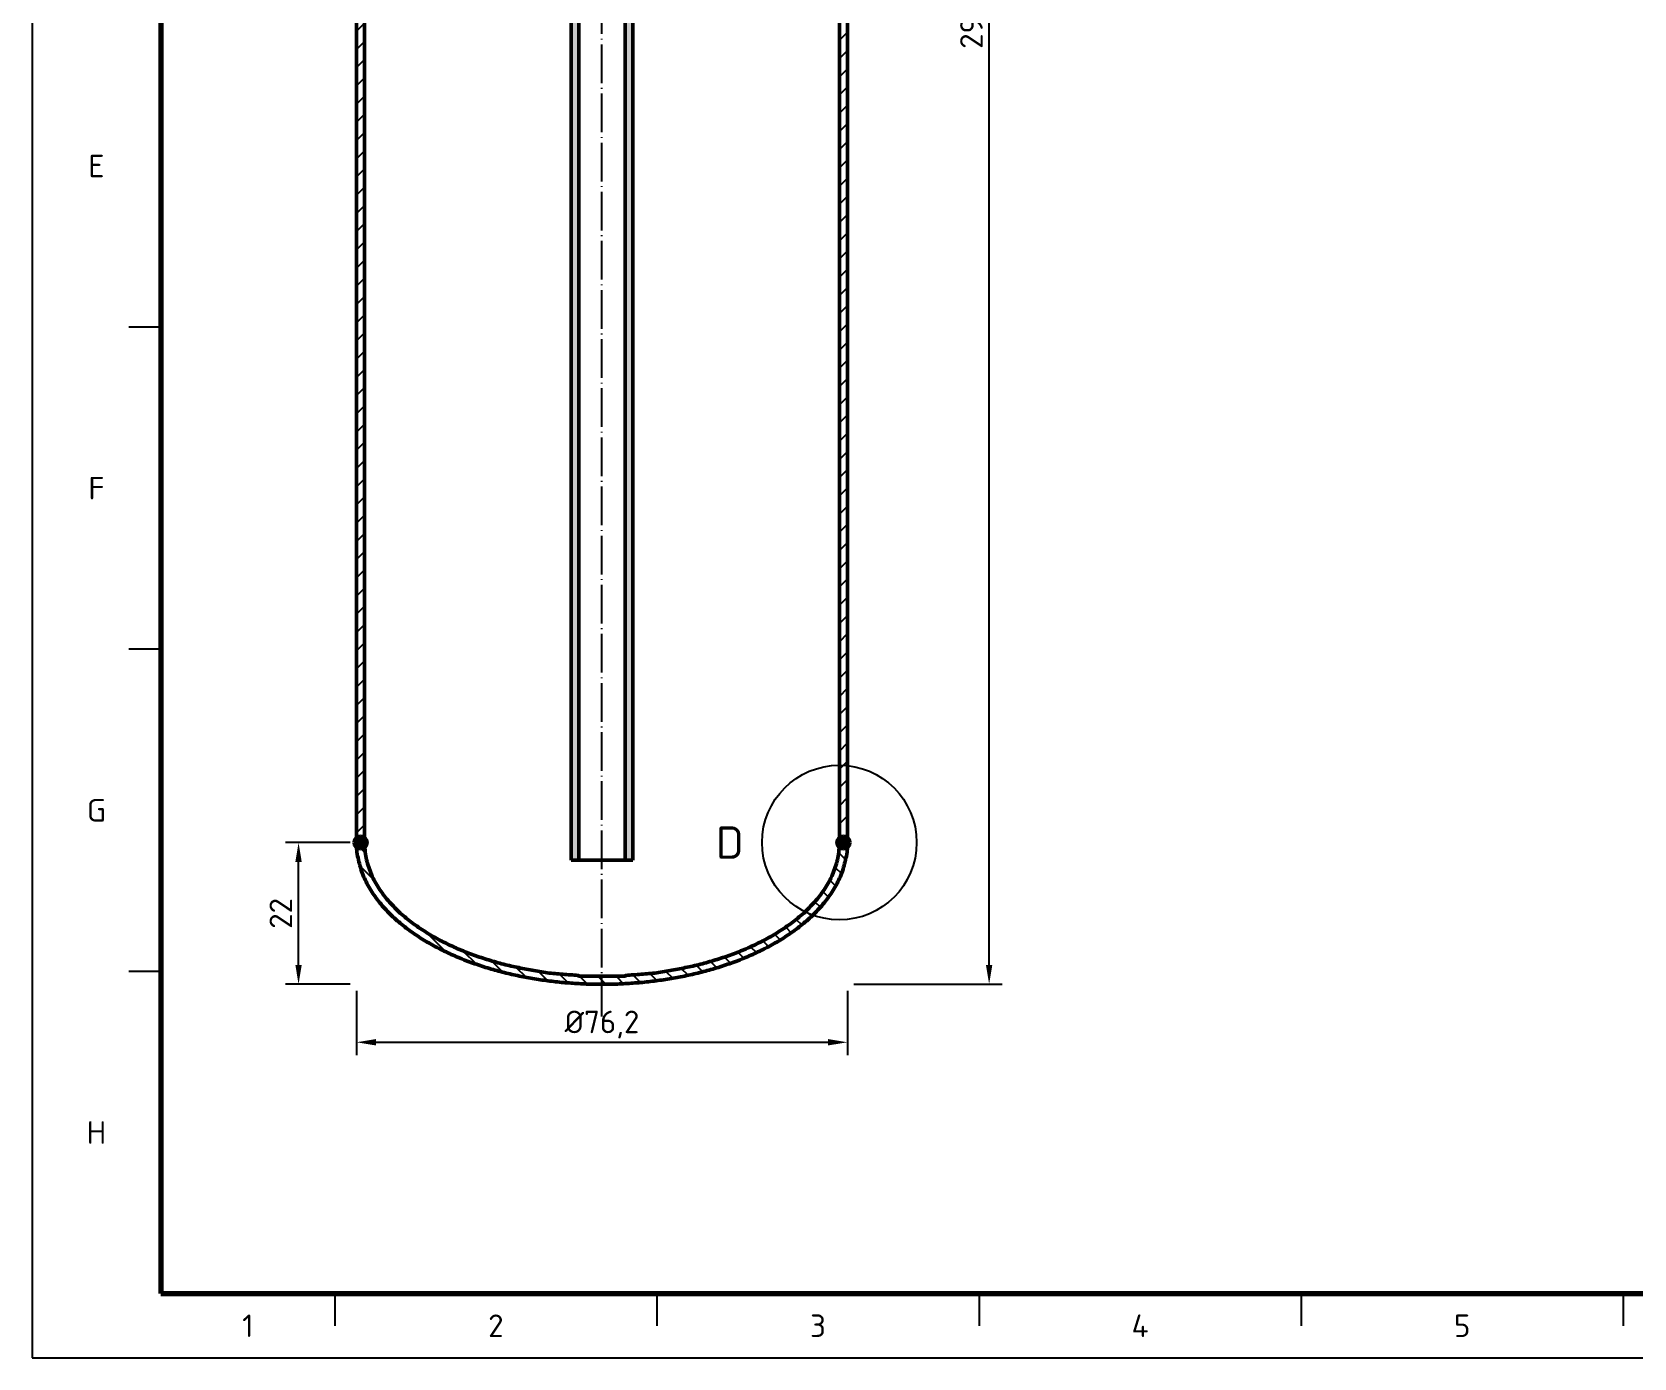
# Model space of a CAD drawing. Header units: millimetres. Extents: x 0 to 594, y 0 to 420.
# Drawn here: x 0 to 248.7, y 0 to 205.8 of the extents above; entities that cross this region are included whole.
import ezdxf
from ezdxf.enums import TextEntityAlignment as Align

# ---------------------------------------------------------------- set-up
doc = ezdxf.new("R2010")
doc.units = ezdxf.units.MM
doc.linetypes.add('ISO04-TRAZO-PUNTO', pattern=[7.625, 6, -0.75, 0.125, -0.75])
for name, color, linetype, lineweight in [('01-VISIBLE', 7, 'CONTINUOUS', 50), ('03-EJE', 1, 'ISO04-TRAZO-PUNTO', 25), ('04-COTA', 3, 'CONTINUOUS', 25), ('05-RAYADO', 8, 'CONTINUOUS', 25), ('06-TEXTO', 7, 'CONTINUOUS', 25), ('07-RECUADRO', 7, 'CONTINUOUS', 70), ('08-FINA', 5, 'CONTINUOUS', 25)]:
    doc.layers.add(name, color=color, linetype=linetype, lineweight=lineweight)
doc.styles.add('ISO3098', font='isocpeur.ttf')
doc.dimstyles.new('FLAMA-ISO', dxfattribs={"dimtxt": 3.5, "dimasz": 3, "dimexe": 2, "dimexo": 1, "dimgap": 1, "dimtad": 1, "dimdec": 1, "dimtxsty": 'ISO3098', "dimcen": 2.5, "dimclrd": 3, "dimclre": 3, "dimclrt": 3, "dimazin": 3, "dimtfac": 1, "dimtmove": 0, "dimatfit": 3, "dimlwd": 25, "dimlwe": 25})

msp = doc.modelspace()

# ---------------------------------------------------------------- hatches: boundary and pattern name
at = {"layer": '05-RAYADO'}
h = msp.add_hatch(color=7, dxfattribs=at)
h.dxf.hatch_style = 1
h.paths.add_polyline_path([(84.88, 77.25), (83.67, 77.25), (83.67, 346.4), (84.88, 346.4)])
h = msp.add_hatch(color=7, dxfattribs=at)
h.dxf.hatch_style = 1
h.paths.add_polyline_path([(92.07, 346.4), (93.27, 346.4), (93.27, 77.25), (92.07, 77.25)])
h = msp.add_hatch(dxfattribs=at)
h.set_pattern_fill('ANSI31', scale=0.62992)
h.paths.add_polyline_path([(51.62, 80), (50.37, 80), (50.37, 331.75), (51.62, 331.75)])
h = msp.add_hatch(dxfattribs=at)
h.set_pattern_fill('ANSI31', scale=0.62992)
h.paths.add_polyline_path([(125.32, 331.75), (126.57, 331.75), (126.57, 80), (125.32, 80)])
h = msp.add_hatch(color=7, dxfattribs=at)
h.dxf.hatch_style = 1
h.paths.add_polyline_path([(50, 80), (50.02, 80.2), (50.08, 80.39), (50.18, 80.57), (50.31, 80.72), (50.47, 80.85), (50.65, 80.94), (50.85, 80.99), (51.05, 81), (51.25, 80.97), (51.44, 80.9), (51.61, 80.79), (51.76, 80.65), (51.87, 80.49), (51.95, 80.3), (51.99, 80.1), (51.99, 79.9), (51.95, 79.7), (51.87, 79.51), (51.76, 79.35), (51.61, 79.21), (51.44, 79.1), (51.25, 79.03), (51.05, 79), (50.85, 79.01), (50.65, 79.06), (50.47, 79.15), (50.31, 79.28), (50.18, 79.43), (50.08, 79.61), (50.02, 79.8)])
h = msp.add_hatch(dxfattribs=at)
h.set_pattern_fill('ANSI31', scale=0.62992, angle=90)
h.paths.add_polyline_path([(126.57, 80), (126.57, 79.8), (126.57, 79.6), (126.57, 79.4), (126.56, 79.2), (126.55, 79), (126.54, 78.8), (126.52, 78.6), (126.5, 78.4), (126.46, 78.2), (126.43, 78.01), (126.38, 77.81), (126.34, 77.62), (126.3, 77.42), (126.26, 77.22), (126.21, 77.03), (126.16, 76.84), (126.11, 76.64), (126.06, 76.45), (126.01, 76.25), (125.95, 76.06), (125.89, 75.87), (125.83, 75.68), (125.77, 75.49), (125.7, 75.3), (125.63, 75.11), (125.56, 74.93), (125.48, 74.74), (125.4, 74.56), (125.32, 74.38), (125.23, 74.2), (125.14, 74.02), (125.05, 73.84), (124.96, 73.66), (124.86, 73.48), (124.77, 73.31), (124.67, 73.14), (124.57, 72.96), (124.47, 72.79), (124.36, 72.62), (124.26, 72.45), (124.15, 72.28), (124.04, 72.11), (123.93, 71.95), (123.82, 71.78), (123.7, 71.62), (123.58, 71.45), (123.46, 71.29), (123.34, 71.13), (123.22, 70.97), (123.1, 70.82), (122.97, 70.66), (122.85, 70.51), (122.72, 70.35), (122.59, 70.2), (122.46, 70.05), (122.32, 69.9), (122.19, 69.75), (122.05, 69.6), (121.92, 69.46), (121.78, 69.31), (121.64, 69.17), (121.5, 69.03), (121.36, 68.89), (121.21, 68.75), (121.07, 68.61), (120.92, 68.47), (120.78, 68.33), (120.63, 68.2), (120.48, 68.06), (120.33, 67.93), (120.18, 67.8), (120.03, 67.67), (119.87, 67.54), (119.72, 67.41), (119.57, 67.28), (119.41, 67.16), (119.25, 67.03), (119.1, 66.91), (118.94, 66.79), (118.78, 66.67), (118.62, 66.54), (118.46, 66.43), (118.3, 66.31), (118.13, 66.19), (117.97, 66.07), (117.81, 65.96), (117.64, 65.85), (117.48, 65.73), (117.31, 65.62), (117.14, 65.51), (116.98, 65.4), (116.81, 65.29), (116.64, 65.18), (116.47, 65.08), (116.3, 64.97), (116.13, 64.87), (115.96, 64.76), (115.79, 64.66), (115.61, 64.56), (115.44, 64.46), (115.27, 64.36), (115.09, 64.26), (114.92, 64.16), (114.74, 64.06), (114.57, 63.97), (114.39, 63.87), (114.21, 63.78), (114.04, 63.69), (113.86, 63.59), (113.68, 63.5), (113.5, 63.41), (113.32, 63.32), (113.14, 63.23), (112.96, 63.15), (112.78, 63.06), (112.6, 62.97), (112.42, 62.89), (112.24, 62.8), (112.06, 62.72), (111.88, 62.64), (111.69, 62.56), (111.51, 62.48), (111.33, 62.4), (111.14, 62.32), (110.96, 62.24), (110.77, 62.16), (110.59, 62.08), (110.4, 62.01), (110.22, 61.93), (110.03, 61.86), (109.84, 61.79), (109.66, 61.71), (109.47, 61.64), (109.28, 61.57), (109.1, 61.5), (108.91, 61.43), (108.72, 61.36), (108.53, 61.3), (108.34, 61.23), (108.15, 61.16), (107.96, 61.1), (107.78, 61.03), (107.59, 60.97), (107.4, 60.9), (107.21, 60.84), (107.01, 60.78), (106.82, 60.72), (106.63, 60.66), (106.44, 60.6), (106.25, 60.54), (106.06, 60.48), (105.87, 60.43), (105.67, 60.37), (105.48, 60.31), (105.29, 60.26), (105.1, 60.2), (104.9, 60.15), (104.71, 60.1), (104.52, 60.05), (104.32, 59.99), (104.13, 59.94), (103.94, 59.89), (103.74, 59.84), (103.55, 59.8), (103.35, 59.75), (103.16, 59.7), (102.97, 59.65), (102.77, 59.61), (102.58, 59.56), (102.38, 59.52), (102.18, 59.47), (101.99, 59.43), (101.79, 59.39), (101.6, 59.35), (101.4, 59.3), (101.21, 59.26), (101.01, 59.22), (100.81, 59.19), (100.62, 59.15), (100.42, 59.11), (100.22, 59.07), (100.03, 59.04), (99.83, 59), (99.63, 58.96), (99.43, 58.93), (99.24, 58.9), (99.04, 58.86), (98.84, 58.83), (98.64, 58.8), (98.45, 58.77), (98.25, 58.74), (98.05, 58.71), (97.85, 58.68), (97.65, 58.65), (97.46, 58.62), (97.26, 58.59), (97.06, 58.57), (96.86, 58.54), (96.66, 58.51), (96.46, 58.49), (96.27, 58.46), (96.07, 58.44), (95.87, 58.42), (95.67, 58.4), (95.47, 58.37), (95.27, 58.35), (95.07, 58.33), (94.87, 58.31), (94.67, 58.29), (94.47, 58.27), (94.27, 58.26), (94.07, 58.24), (93.88, 58.22), (93.68, 58.21), (93.48, 58.19), (93.28, 58.18), (93.08, 58.16), (92.88, 58.15), (92.68, 58.13), (92.48, 58.12), (92.28, 58.11), (92.08, 58.1), (91.88, 58.09), (91.68, 58.08), (91.48, 58.07), (91.28, 58.06), (91.08, 58.05), (90.88, 58.04), (90.68, 58.04), (90.48, 58.03), (90.28, 58.02), (90.08, 58.02), (89.88, 58.01), (89.68, 58.01), (89.48, 58.01), (89.28, 58), (89.08, 58), (88.88, 58), (88.68, 58), (88.47, 58), (88.27, 58), (88.07, 58), (87.87, 58), (87.67, 58), (87.47, 58.01), (87.27, 58.01), (87.07, 58.01), (86.87, 58.02), (86.67, 58.02), (86.47, 58.03), (86.27, 58.04), (86.07, 58.04), (85.87, 58.05), (85.67, 58.06), (85.47, 58.07), (85.27, 58.08), (85.07, 58.09), (84.87, 58.1), (84.67, 58.11), (84.47, 58.12), (84.27, 58.13), (84.07, 58.15), (83.87, 58.16), (83.67, 58.18), (83.47, 58.19), (83.27, 58.21), (83.07, 58.22), (82.88, 58.24), (82.68, 58.26), (82.48, 58.27), (82.28, 58.29), (82.08, 58.31), (81.88, 58.33), (81.68, 58.35), (81.48, 58.37), (81.28, 58.4), (81.08, 58.42), (80.88, 58.44), (80.68, 58.46), (80.49, 58.49), (80.29, 58.51), (80.09, 58.54), (79.89, 58.57), (79.69, 58.59), (79.49, 58.62), (79.3, 58.65), (79.1, 58.68), (78.9, 58.71), (78.7, 58.74), (78.5, 58.77), (78.31, 58.8), (78.11, 58.83), (77.91, 58.86), (77.71, 58.9), (77.52, 58.93), (77.32, 58.96), (77.12, 59), (76.92, 59.04), (76.73, 59.07), (76.53, 59.11), (76.33, 59.15), (76.14, 59.19), (75.94, 59.22), (75.74, 59.26), (75.55, 59.3), (75.35, 59.35), (75.16, 59.39), (74.96, 59.43), (74.77, 59.47), (74.57, 59.52), (74.37, 59.56), (74.18, 59.61), (73.98, 59.65), (73.79, 59.7), (73.6, 59.75), (73.4, 59.8), (73.21, 59.84), (73.01, 59.89), (72.82, 59.94), (72.63, 59.99), (72.43, 60.05), (72.24, 60.1), (72.05, 60.15), (71.85, 60.2), (71.66, 60.26), (71.47, 60.31), (71.28, 60.37), (71.08, 60.43), (70.89, 60.48), (70.7, 60.54), (70.51, 60.6), (70.32, 60.66), (70.13, 60.72), (69.94, 60.78), (69.74, 60.84), (69.55, 60.9), (69.36, 60.97), (69.17, 61.03), (68.99, 61.1), (68.8, 61.16), (68.61, 61.23), (68.42, 61.3), (68.23, 61.36), (68.04, 61.43), (67.85, 61.5), (67.67, 61.57), (67.48, 61.64), (67.29, 61.71), (67.11, 61.79), (66.92, 61.86), (66.73, 61.93), (66.55, 62.01), (66.36, 62.08), (66.18, 62.16), (65.99, 62.24), (65.81, 62.32), (65.62, 62.4), (65.44, 62.48), (65.26, 62.56), (65.07, 62.64), (64.89, 62.72), (64.71, 62.8), (64.53, 62.89), (64.35, 62.97), (64.17, 63.06), (63.99, 63.15), (63.81, 63.23), (63.63, 63.32), (63.45, 63.41), (63.27, 63.5), (63.09, 63.59), (62.91, 63.69), (62.74, 63.78), (62.56, 63.87), (62.38, 63.97), (62.21, 64.06), (62.03, 64.16), (61.86, 64.26), (61.68, 64.36), (61.51, 64.46), (61.34, 64.56), (61.16, 64.66), (60.99, 64.76), (60.82, 64.87), (60.65, 64.97), (60.48, 65.08), (60.31, 65.18), (60.14, 65.29), (59.97, 65.4), (59.81, 65.51), (59.64, 65.62), (59.47, 65.73), (59.31, 65.85), (59.14, 65.96), (58.98, 66.07), (58.82, 66.19), (58.65, 66.31), (58.49, 66.43), (58.33, 66.54), (58.17, 66.67), (58.01, 66.79), (57.85, 66.91), (57.7, 67.03), (57.54, 67.16), (57.38, 67.28), (57.23, 67.41), (57.08, 67.54), (56.92, 67.67), (56.77, 67.8), (56.62, 67.93), (56.47, 68.06), (56.32, 68.2), (56.17, 68.33), (56.03, 68.47), (55.88, 68.61), (55.74, 68.75), (55.59, 68.89), (55.45, 69.03), (55.31, 69.17), (55.17, 69.31), (55.03, 69.46), (54.9, 69.6), (54.76, 69.75), (54.63, 69.9), (54.49, 70.05), (54.36, 70.2), (54.23, 70.35), (54.1, 70.51), (53.98, 70.66), (53.85, 70.82), (53.73, 70.97), (53.61, 71.13), (53.49, 71.29), (53.37, 71.45), (53.25, 71.62), (53.13, 71.78), (53.02, 71.95), (52.91, 72.11), (52.8, 72.28), (52.69, 72.45), (52.59, 72.62), (52.48, 72.79), (52.38, 72.96), (52.28, 73.14), (52.18, 73.31), (52.09, 73.48), (51.99, 73.66), (51.9, 73.84), (51.81, 74.02), (51.72, 74.2), (51.63, 74.38), (51.55, 74.56), (51.47, 74.74), (51.39, 74.93), (51.32, 75.11), (51.25, 75.3), (51.18, 75.49), (51.12, 75.68), (51.06, 75.87), (51, 76.06), (50.94, 76.25), (50.89, 76.45), (50.84, 76.64), (50.79, 76.84), (50.74, 77.03), (50.69, 77.22), (50.65, 77.42), (50.61, 77.62), (50.57, 77.81), (50.52, 78.01), (50.49, 78.2), (50.45, 78.4), (50.43, 78.6), (50.41, 78.8), (50.4, 79), (50.39, 79.2), (50.38, 79.4), (50.38, 79.6), (50.38, 79.8), (50.37, 80), (51.62, 80), (51.63, 79.8), (51.63, 79.6), (51.64, 79.4), (51.65, 79.2), (51.67, 79), (51.69, 78.8), (51.71, 78.6), (51.73, 78.4), (51.76, 78.2), (51.8, 78), (51.83, 77.81), (51.87, 77.61), (51.91, 77.41), (51.96, 77.22), (52.01, 77.02), (52.06, 76.83), (52.11, 76.64), (52.17, 76.44), (52.23, 76.25), (52.29, 76.06), (52.36, 75.87), (52.43, 75.69), (52.5, 75.5), (52.58, 75.31), (52.66, 75.13), (52.74, 74.94), (52.82, 74.76), (52.9, 74.58), (52.99, 74.4), (53.08, 74.22), (53.18, 74.04), (53.27, 73.87), (53.37, 73.69), (53.47, 73.52), (53.57, 73.34), (53.68, 73.17), (53.78, 73), (53.89, 72.83), (54, 72.67), (54.12, 72.5), (54.23, 72.34), (54.35, 72.17), (54.47, 72.01), (54.59, 71.85), (54.71, 71.69), (54.83, 71.53), (54.96, 71.38), (55.08, 71.22), (55.21, 71.07), (55.34, 70.92), (55.48, 70.77), (55.61, 70.62), (55.74, 70.47), (55.88, 70.32), (56.02, 70.17), (56.16, 70.03), (56.3, 69.89), (56.44, 69.75), (56.58, 69.6), (56.73, 69.47), (56.87, 69.33), (57.02, 69.19), (57.17, 69.06), (57.32, 68.92), (57.47, 68.79), (57.62, 68.66), (57.77, 68.53), (57.92, 68.4), (58.08, 68.27), (58.23, 68.14), (58.39, 68.02), (58.55, 67.89), (58.71, 67.77), (58.87, 67.65), (59.03, 67.53), (59.19, 67.41), (59.35, 67.29), (59.51, 67.17), (59.68, 67.05), (59.84, 66.94), (60, 66.83), (60.17, 66.71), (60.34, 66.6), (60.5, 66.49), (60.67, 66.38), (60.84, 66.27), (61.01, 66.17), (61.18, 66.06), (61.35, 65.95), (61.52, 65.85), (61.7, 65.75), (61.87, 65.64), (62.04, 65.54), (62.21, 65.44), (62.39, 65.34), (62.56, 65.25), (62.74, 65.15), (62.92, 65.05), (63.09, 64.96), (63.27, 64.86), (63.45, 64.77), (63.63, 64.68), (63.8, 64.59), (63.98, 64.5), (64.16, 64.41), (64.34, 64.32), (64.52, 64.23), (64.7, 64.14), (64.89, 64.06), (65.07, 63.97), (65.25, 63.89), (65.43, 63.81), (65.62, 63.73), (65.8, 63.64), (65.98, 63.56), (66.17, 63.48), (66.35, 63.41), (66.54, 63.33), (66.72, 63.25), (66.91, 63.18), (67.09, 63.1), (67.28, 63.03), (67.47, 62.95), (67.65, 62.88), (67.84, 62.81), (68.03, 62.74), (68.22, 62.67), (68.4, 62.6), (68.59, 62.53), (68.78, 62.46), (68.97, 62.4), (69.16, 62.33), (69.35, 62.26), (69.54, 62.2), (69.73, 62.14), (69.92, 62.07), (70.11, 62.01), (70.3, 61.95), (70.49, 61.89), (70.69, 61.83), (70.88, 61.77), (71.07, 61.71), (71.26, 61.65), (71.45, 61.6), (71.65, 61.54), (71.84, 61.48), (72.03, 61.43), (72.22, 61.37), (72.42, 61.32), (72.61, 61.27), (72.81, 61.22), (73, 61.17), (73.19, 61.12), (73.39, 61.07), (73.58, 61.02), (73.78, 60.97), (73.97, 60.92), (74.17, 60.88), (74.36, 60.83), (74.56, 60.79), (74.75, 60.74), (74.95, 60.7), (75.15, 60.66), (75.34, 60.62), (75.54, 60.58), (75.74, 60.53), (75.93, 60.5), (76.13, 60.46), (76.33, 60.42), (76.52, 60.38), (76.72, 60.34), (76.92, 60.3), (77.11, 60.27), (77.31, 60.23), (77.51, 60.19), (77.71, 60.16), (77.9, 60.12), (78.1, 60.09), (78.3, 60.05), (78.5, 60.02), (78.69, 59.98), (78.89, 59.95), (79.09, 59.92), (79.29, 59.89), (79.49, 59.86), (79.69, 59.83), (79.88, 59.8), (80.08, 59.78), (80.28, 59.75), (80.48, 59.73), (80.68, 59.71), (80.88, 59.69), (81.08, 59.67), (81.28, 59.65), (81.48, 59.63), (81.68, 59.61), (81.88, 59.6), (82.08, 59.58), (82.28, 59.57), (82.48, 59.55), (82.68, 59.54), (82.88, 59.52), (83.08, 59.51), (83.28, 59.49), (83.48, 59.48), (83.68, 59.46), (83.88, 59.45), (84.08, 59.43), (84.28, 59.42), (84.48, 59.4), (84.68, 59.38), (84.88, 59.34), (84.86, 59.28), (85.06, 59.27), (85.27, 59.26), (85.47, 59.26), (85.67, 59.26), (85.87, 59.26), (86.07, 59.25), (86.27, 59.25), (86.47, 59.25), (86.67, 59.25), (86.87, 59.25), (87.07, 59.25), (87.27, 59.25), (87.47, 59.25), (87.67, 59.25), (87.87, 59.25), (88.07, 59.25), (88.27, 59.25), (88.47, 59.25), (88.68, 59.25), (88.88, 59.25), (89.08, 59.25), (89.28, 59.25), (89.48, 59.25), (89.68, 59.25), (89.88, 59.25), (90.08, 59.25), (90.28, 59.25), (90.48, 59.25), (90.68, 59.25), (90.88, 59.25), (91.08, 59.26), (91.28, 59.26), (91.48, 59.26), (91.68, 59.26), (91.89, 59.27), (92.09, 59.28), (92.07, 59.34), (92.27, 59.38), (92.47, 59.4), (92.67, 59.42), (92.87, 59.43), (93.07, 59.45), (93.27, 59.46), (93.47, 59.48), (93.67, 59.49), (93.87, 59.51), (94.07, 59.52), (94.27, 59.54), (94.47, 59.55), (94.67, 59.57), (94.87, 59.58), (95.07, 59.6), (95.27, 59.61), (95.47, 59.63), (95.67, 59.65), (95.87, 59.67), (96.07, 59.69), (96.27, 59.71), (96.47, 59.73), (96.67, 59.75), (96.87, 59.78), (97.07, 59.8), (97.26, 59.83), (97.46, 59.86), (97.66, 59.89), (97.86, 59.92), (98.06, 59.95), (98.26, 59.98), (98.45, 60.02), (98.65, 60.05), (98.85, 60.09), (99.05, 60.12), (99.24, 60.16), (99.44, 60.19), (99.64, 60.23), (99.84, 60.27), (100.03, 60.3), (100.23, 60.34), (100.43, 60.38), (100.62, 60.42), (100.82, 60.46), (101.02, 60.5), (101.21, 60.53), (101.41, 60.58), (101.61, 60.62), (101.8, 60.66), (102, 60.7), (102.2, 60.74), (102.39, 60.79), (102.59, 60.83), (102.78, 60.88), (102.98, 60.92), (103.17, 60.97), (103.37, 61.02), (103.56, 61.07), (103.76, 61.12), (103.95, 61.17), (104.14, 61.22), (104.34, 61.27), (104.53, 61.32), (104.73, 61.37), (104.92, 61.43), (105.11, 61.48), (105.3, 61.54), (105.5, 61.6), (105.69, 61.65), (105.88, 61.71), (106.07, 61.77), (106.26, 61.83), (106.46, 61.89), (106.65, 61.95), (106.84, 62.01), (107.03, 62.07), (107.22, 62.14), (107.41, 62.2), (107.6, 62.26), (107.79, 62.33), (107.98, 62.4), (108.17, 62.46), (108.36, 62.53), (108.55, 62.6), (108.73, 62.67), (108.92, 62.74), (109.11, 62.81), (109.3, 62.88), (109.48, 62.95), (109.67, 63.03), (109.86, 63.1), (110.04, 63.18), (110.23, 63.25), (110.41, 63.33), (110.6, 63.41), (110.78, 63.48), (110.97, 63.56), (111.15, 63.64), (111.33, 63.73), (111.52, 63.81), (111.7, 63.89), (111.88, 63.97), (112.06, 64.06), (112.25, 64.14), (112.43, 64.23), (112.61, 64.32), (112.79, 64.41), (112.97, 64.5), (113.15, 64.59), (113.32, 64.68), (113.5, 64.77), (113.68, 64.86), (113.86, 64.96), (114.03, 65.05), (114.21, 65.15), (114.39, 65.25), (114.56, 65.34), (114.74, 65.44), (114.91, 65.54), (115.08, 65.64), (115.25, 65.75), (115.43, 65.85), (115.6, 65.95), (115.77, 66.06), (115.94, 66.17), (116.11, 66.27), (116.28, 66.38), (116.45, 66.49), (116.61, 66.6), (116.78, 66.71), (116.95, 66.83), (117.11, 66.94), (117.27, 67.05), (117.44, 67.17), (117.6, 67.29), (117.76, 67.41), (117.92, 67.53), (118.08, 67.65), (118.24, 67.77), (118.4, 67.89), (118.56, 68.02), (118.72, 68.14), (118.87, 68.27), (119.03, 68.4), (119.18, 68.53), (119.33, 68.66), (119.48, 68.79), (119.63, 68.92), (119.78, 69.06), (119.93, 69.19), (120.08, 69.33), (120.22, 69.47), (120.37, 69.6), (120.51, 69.75), (120.65, 69.89), (120.79, 70.03), (120.93, 70.17), (121.07, 70.32), (121.21, 70.47), (121.34, 70.62), (121.47, 70.77), (121.61, 70.92), (121.74, 71.07), (121.87, 71.22), (121.99, 71.38), (122.12, 71.53), (122.24, 71.69), (122.36, 71.85), (122.48, 72.01), (122.6, 72.17), (122.72, 72.34), (122.83, 72.5), (122.95, 72.67), (123.06, 72.83), (123.17, 73), (123.27, 73.17), (123.38, 73.34), (123.48, 73.52), (123.58, 73.69), (123.68, 73.87), (123.77, 74.04), (123.87, 74.22), (123.96, 74.4), (124.05, 74.58), (124.13, 74.76), (124.21, 74.94), (124.29, 75.13), (124.37, 75.31), (124.45, 75.5), (124.52, 75.69), (124.59, 75.87), (124.66, 76.06), (124.72, 76.25), (124.78, 76.44), (124.84, 76.64), (124.89, 76.83), (124.94, 77.02), (124.99, 77.22), (125.04, 77.41), (125.08, 77.61), (125.12, 77.81), (125.15, 78), (125.19, 78.2), (125.22, 78.4), (125.24, 78.6), (125.26, 78.8), (125.28, 79), (125.3, 79.2), (125.31, 79.4), (125.32, 79.6), (125.32, 79.8), (125.32, 80)])
h = msp.add_hatch(color=7, dxfattribs=at)
h.dxf.hatch_style = 1
h.paths.add_polyline_path([(126.95, 80), (126.93, 79.8), (126.87, 79.61), (126.77, 79.43), (126.64, 79.28), (126.48, 79.15), (126.3, 79.06), (126.1, 79.01), (125.9, 79), (125.7, 79.03), (125.51, 79.1), (125.34, 79.21), (125.19, 79.35), (125.08, 79.51), (125, 79.7), (124.96, 79.9), (124.96, 80.1), (125, 80.3), (125.08, 80.49), (125.19, 80.65), (125.34, 80.79), (125.51, 80.9), (125.7, 80.97), (125.9, 81), (126.1, 80.99), (126.3, 80.94), (126.48, 80.85), (126.64, 80.72), (126.77, 80.57), (126.87, 80.39), (126.93, 80.2)])

# ---------------------------------------------------------------- linework, layer by layer
at = {"layer": '01-VISIBLE'}
for p, q in [((83.67, 77.25), (83.67, 346.4)), ((84.88, 77.25), (84.88, 346.4)), ((92.07, 77.25), (92.07, 346.4)), ((93.27, 77.25), (93.27, 346.4)), ((50.37, 80), (50.37, 331.75)), ((51.62, 80), (51.62, 331.75)), ((125.32, 80), (125.32, 331.75)), ((126.57, 80), (126.57, 331.75)), ((51.62, 80), (50.37, 80)), ((51.62, 80), (50.37, 80)), ((126.57, 80), (125.32, 80)), ((126.57, 80), (125.32, 80)), ((84.88, 77.25), (83.67, 77.25)), ((93.27, 77.25), (92.07, 77.25))]:
    msp.add_line(p, q, dxfattribs=at)
for points in [[(50.37, 80), (50.38, 79.7), (50.38, 79.4), (50.39, 79.1), (50.41, 78.8), (50.44, 78.5), (50.49, 78.2), (50.54, 77.91), (50.61, 77.62), (50.67, 77.32), (50.74, 77.03), (50.81, 76.74), (50.89, 76.45), (50.97, 76.16), (51.06, 75.87), (51.15, 75.58), (51.25, 75.3), (51.36, 75.02), (51.47, 74.74), (51.59, 74.47), (51.72, 74.2), (51.85, 73.93), (51.99, 73.66), (52.13, 73.4), (52.28, 73.14), (52.43, 72.88), (52.59, 72.62), (52.75, 72.36), (52.91, 72.11), (53.08, 71.86), (53.25, 71.62), (53.43, 71.37), (53.61, 71.13), (53.79, 70.9), (53.98, 70.66), (54.17, 70.43), (54.36, 70.2), (54.56, 69.97), (54.76, 69.75), (54.97, 69.53), (55.17, 69.31), (55.38, 69.1), (55.59, 68.89), (55.81, 68.68), (56.03, 68.47), (56.25, 68.27), (56.47, 68.06), (56.7, 67.86), (56.92, 67.67), (57.15, 67.47), (57.38, 67.28), (57.62, 67.1), (57.85, 66.91), (58.09, 66.73), (58.33, 66.54), (58.57, 66.37), (58.82, 66.19), (59.06, 66.02), (59.31, 65.85), (59.56, 65.68), (59.81, 65.51), (60.06, 65.35), (60.31, 65.18), (60.57, 65.02), (60.82, 64.87), (61.08, 64.71), (61.34, 64.56), (61.6, 64.41), (61.86, 64.26), (62.12, 64.11), (62.38, 63.97), (62.65, 63.83), (62.91, 63.69), (63.18, 63.55), (63.45, 63.41), (63.72, 63.28), (63.99, 63.15), (64.26, 63.02), (64.53, 62.89), (64.8, 62.76), (65.07, 62.64), (65.35, 62.52), (65.62, 62.4), (65.9, 62.28), (66.18, 62.16), (66.46, 62.05), (66.73, 61.93), (67.01, 61.82), (67.29, 61.71), (67.57, 61.61), (67.85, 61.5), (68.14, 61.4), (68.42, 61.3), (68.7, 61.19), (68.99, 61.1), (69.27, 61), (69.55, 60.9), (69.84, 60.81), (70.13, 60.72), (70.41, 60.63), (70.7, 60.54), (70.99, 60.45), (71.28, 60.37), (71.56, 60.29), (71.85, 60.2), (72.14, 60.12), (72.43, 60.05), (72.72, 59.97), (73.01, 59.89), (73.3, 59.82), (73.6, 59.75), (73.89, 59.68), (74.18, 59.61), (74.47, 59.54), (74.77, 59.47), (75.06, 59.41), (75.35, 59.35), (75.65, 59.28), (75.94, 59.22), (76.24, 59.17), (76.53, 59.11), (76.83, 59.05), (77.12, 59), (77.42, 58.95), (77.71, 58.9), (78.01, 58.85), (78.31, 58.8), (78.6, 58.75), (78.9, 58.71), (79.2, 58.66), (79.49, 58.62), (79.79, 58.58), (80.09, 58.54), (80.39, 58.5), (80.68, 58.46), (80.98, 58.43), (81.28, 58.4), (81.58, 58.36), (81.88, 58.33), (82.18, 58.3), (82.48, 58.27), (82.78, 58.25), (83.07, 58.22), (83.37, 58.2), (83.67, 58.18), (83.97, 58.15), (84.27, 58.13), (84.57, 58.12), (84.87, 58.1), (85.17, 58.08), (85.47, 58.07), (85.77, 58.06), (86.07, 58.04), (86.37, 58.03), (86.67, 58.02), (86.97, 58.02), (87.27, 58.01), (87.57, 58.01), (87.87, 58), (88.17, 58), (88.47, 58)], [(51.62, 80), (51.63, 79.7), (51.64, 79.4), (51.66, 79.1), (51.69, 78.8), (51.72, 78.5), (51.76, 78.2), (51.81, 77.9), (51.87, 77.61), (51.94, 77.32), (52.01, 77.02), (52.09, 76.73), (52.17, 76.44), (52.26, 76.16), (52.36, 75.87), (52.47, 75.59), (52.58, 75.31), (52.7, 75.04), (52.82, 74.76), (52.95, 74.49), (53.08, 74.22), (53.22, 73.95), (53.37, 73.69), (53.52, 73.43), (53.68, 73.17), (53.84, 72.92), (54, 72.67), (54.17, 72.42), (54.35, 72.17), (54.52, 71.93), (54.71, 71.69), (54.89, 71.46), (55.08, 71.22), (55.28, 70.99), (55.48, 70.77), (55.68, 70.54), (55.88, 70.32), (56.09, 70.1), (56.3, 69.89), (56.51, 69.67), (56.73, 69.47), (56.95, 69.26), (57.17, 69.06), (57.39, 68.85), (57.62, 68.66), (57.85, 68.46), (58.08, 68.27), (58.31, 68.08), (58.55, 67.89), (58.79, 67.71), (59.03, 67.53), (59.27, 67.35), (59.51, 67.17), (59.76, 67), (60, 66.83), (60.25, 66.66), (60.5, 66.49), (60.76, 66.33), (61.01, 66.17), (61.27, 66.01), (61.52, 65.85), (61.78, 65.7), (62.04, 65.54), (62.3, 65.39), (62.56, 65.25), (62.83, 65.1), (63.09, 64.96), (63.36, 64.82), (63.63, 64.68), (63.89, 64.54), (64.16, 64.41), (64.43, 64.27), (64.7, 64.14), (64.98, 64.02), (65.25, 63.89), (65.52, 63.77), (65.8, 63.64), (66.07, 63.52), (66.35, 63.41), (66.63, 63.29), (66.91, 63.18), (67.19, 63.06), (67.47, 62.95), (67.75, 62.84), (68.03, 62.74), (68.31, 62.63), (68.59, 62.53), (68.88, 62.43), (69.16, 62.33), (69.45, 62.23), (69.73, 62.14), (70.02, 62.04), (70.3, 61.95), (70.59, 61.86), (70.88, 61.77), (71.17, 61.68), (71.45, 61.6), (71.74, 61.51), (72.03, 61.43), (72.32, 61.35), (72.61, 61.27), (72.9, 61.19), (73.19, 61.12), (73.49, 61.04), (73.78, 60.97), (74.07, 60.9), (74.36, 60.83), (74.66, 60.77), (74.95, 60.7), (75.24, 60.64), (75.54, 60.58), (75.83, 60.51), (76.13, 60.46), (76.42, 60.4), (76.72, 60.34), (77.02, 60.28), (77.31, 60.23), (77.61, 60.17), (77.9, 60.12), (78.2, 60.07), (78.5, 60.02), (78.79, 59.97), (79.09, 59.92), (79.39, 59.87), (79.69, 59.83), (79.98, 59.79), (80.28, 59.75), (80.58, 59.72), (80.88, 59.69), (81.18, 59.66), (81.48, 59.63), (81.78, 59.61), (82.08, 59.58), (82.38, 59.56), (82.68, 59.54), (82.98, 59.51), (83.28, 59.49), (83.58, 59.47), (83.88, 59.45), (84.18, 59.43), (84.48, 59.4), (84.78, 59.37), (84.86, 59.28), (85.17, 59.26), (85.47, 59.26), (85.77, 59.26), (86.07, 59.25), (86.37, 59.25), (86.67, 59.25), (86.97, 59.25), (87.27, 59.25), (87.57, 59.25), (87.87, 59.25), (88.17, 59.25), (88.47, 59.25)], [(88.47, 58), (88.78, 58), (89.08, 58), (89.38, 58.01), (89.68, 58.01), (89.98, 58.02), (90.28, 58.02), (90.58, 58.03), (90.88, 58.04), (91.18, 58.06), (91.48, 58.07), (91.78, 58.08), (92.08, 58.1), (92.38, 58.12), (92.68, 58.13), (92.98, 58.15), (93.28, 58.18), (93.58, 58.2), (93.88, 58.22), (94.17, 58.25), (94.47, 58.27), (94.77, 58.3), (95.07, 58.33), (95.37, 58.36), (95.67, 58.4), (95.97, 58.43), (96.27, 58.46), (96.56, 58.5), (96.86, 58.54), (97.16, 58.58), (97.46, 58.62), (97.75, 58.66), (98.05, 58.71), (98.35, 58.75), (98.64, 58.8), (98.94, 58.85), (99.24, 58.9), (99.53, 58.95), (99.83, 59), (100.12, 59.05), (100.42, 59.11), (100.71, 59.17), (101.01, 59.22), (101.3, 59.28), (101.6, 59.35), (101.89, 59.41), (102.18, 59.47), (102.48, 59.54), (102.77, 59.61), (103.06, 59.68), (103.35, 59.75), (103.65, 59.82), (103.94, 59.89), (104.23, 59.97), (104.52, 60.05), (104.81, 60.12), (105.1, 60.2), (105.39, 60.29), (105.67, 60.37), (105.96, 60.45), (106.25, 60.54), (106.54, 60.63), (106.82, 60.72), (107.11, 60.81), (107.4, 60.9), (107.68, 61), (107.96, 61.1), (108.25, 61.19), (108.53, 61.3), (108.81, 61.4), (109.1, 61.5), (109.38, 61.61), (109.66, 61.71), (109.94, 61.82), (110.22, 61.93), (110.49, 62.05), (110.77, 62.16), (111.05, 62.28), (111.33, 62.4), (111.6, 62.52), (111.88, 62.64), (112.15, 62.76), (112.42, 62.89), (112.69, 63.02), (112.96, 63.15), (113.23, 63.28), (113.5, 63.41), (113.77, 63.55), (114.04, 63.69), (114.3, 63.83), (114.57, 63.97), (114.83, 64.11), (115.09, 64.26), (115.35, 64.41), (115.61, 64.56), (115.87, 64.71), (116.13, 64.87), (116.38, 65.02), (116.64, 65.18), (116.89, 65.35), (117.14, 65.51), (117.39, 65.68), (117.64, 65.85), (117.89, 66.02), (118.13, 66.19), (118.38, 66.37), (118.62, 66.54), (118.86, 66.73), (119.1, 66.91), (119.33, 67.1), (119.57, 67.28), (119.8, 67.47), (120.03, 67.67), (120.25, 67.86), (120.48, 68.06), (120.7, 68.27), (120.92, 68.47), (121.14, 68.68), (121.36, 68.89), (121.57, 69.1), (121.78, 69.31), (121.98, 69.53), (122.19, 69.75), (122.39, 69.97), (122.59, 70.2), (122.78, 70.43), (122.97, 70.66), (123.16, 70.9), (123.34, 71.13), (123.52, 71.37), (123.7, 71.62), (123.87, 71.86), (124.04, 72.11), (124.2, 72.36), (124.36, 72.62), (124.52, 72.88), (124.67, 73.14), (124.82, 73.4), (124.96, 73.66), (125.1, 73.93), (125.23, 74.2), (125.36, 74.47), (125.48, 74.74), (125.59, 75.02), (125.7, 75.3), (125.8, 75.58), (125.89, 75.87), (125.98, 76.16), (126.06, 76.45), (126.14, 76.74), (126.21, 77.03), (126.28, 77.32), (126.34, 77.62), (126.41, 77.91), (126.46, 78.2), (126.51, 78.5), (126.54, 78.8), (126.56, 79.1), (126.57, 79.4), (126.57, 79.7), (126.57, 80)], [(125.32, 80), (125.32, 79.7), (125.31, 79.4), (125.29, 79.1), (125.26, 78.8), (125.23, 78.5), (125.19, 78.2), (125.14, 77.9), (125.08, 77.61), (125.01, 77.32), (124.94, 77.02), (124.86, 76.73), (124.78, 76.44), (124.69, 76.16), (124.59, 75.87), (124.48, 75.59), (124.37, 75.31), (124.25, 75.04), (124.13, 74.76), (124, 74.49), (123.87, 74.22), (123.73, 73.95), (123.58, 73.69), (123.43, 73.43), (123.27, 73.17), (123.11, 72.92), (122.95, 72.67), (122.78, 72.42), (122.6, 72.17), (122.42, 71.93), (122.24, 71.69), (122.06, 71.46), (121.87, 71.22), (121.67, 70.99), (121.47, 70.77), (121.27, 70.54), (121.07, 70.32), (120.86, 70.1), (120.65, 69.89), (120.44, 69.67), (120.22, 69.47), (120, 69.26), (119.78, 69.06), (119.56, 68.85), (119.33, 68.66), (119.1, 68.46), (118.87, 68.27), (118.64, 68.08), (118.4, 67.89), (118.16, 67.71), (117.92, 67.53), (117.68, 67.35), (117.44, 67.17), (117.19, 67), (116.95, 66.83), (116.7, 66.66), (116.45, 66.49), (116.19, 66.33), (115.94, 66.17), (115.68, 66.01), (115.43, 65.85), (115.17, 65.7), (114.91, 65.54), (114.65, 65.39), (114.39, 65.25), (114.12, 65.1), (113.86, 64.96), (113.59, 64.82), (113.32, 64.68), (113.06, 64.54), (112.79, 64.41), (112.52, 64.27), (112.25, 64.14), (111.97, 64.02), (111.7, 63.89), (111.43, 63.77), (111.15, 63.64), (110.88, 63.52), (110.6, 63.41), (110.32, 63.29), (110.04, 63.18), (109.76, 63.06), (109.48, 62.95), (109.2, 62.84), (108.92, 62.74), (108.64, 62.63), (108.36, 62.53), (108.07, 62.43), (107.79, 62.33), (107.5, 62.23), (107.22, 62.14), (106.93, 62.04), (106.65, 61.95), (106.36, 61.86), (106.07, 61.77), (105.78, 61.68), (105.5, 61.6), (105.21, 61.51), (104.92, 61.43), (104.63, 61.35), (104.34, 61.27), (104.05, 61.19), (103.76, 61.12), (103.46, 61.04), (103.17, 60.97), (102.88, 60.9), (102.59, 60.83), (102.29, 60.77), (102, 60.7), (101.71, 60.64), (101.41, 60.58), (101.12, 60.51), (100.82, 60.46), (100.53, 60.4), (100.23, 60.34), (99.93, 60.28), (99.64, 60.23), (99.34, 60.17), (99.05, 60.12), (98.75, 60.07), (98.45, 60.02), (98.16, 59.97), (97.86, 59.92), (97.56, 59.87), (97.26, 59.83), (96.97, 59.79), (96.67, 59.75), (96.37, 59.72), (96.07, 59.69), (95.77, 59.66), (95.47, 59.63), (95.17, 59.61), (94.87, 59.58), (94.57, 59.56), (94.27, 59.54), (93.97, 59.51), (93.67, 59.49), (93.37, 59.47), (93.07, 59.45), (92.77, 59.43), (92.47, 59.4), (92.17, 59.37), (92.09, 59.28), (91.78, 59.26), (91.48, 59.26), (91.18, 59.26), (90.88, 59.25), (90.58, 59.25), (90.28, 59.25), (89.98, 59.25), (89.68, 59.25), (89.38, 59.25), (89.08, 59.25), (88.78, 59.25), (88.47, 59.25)], [(92.07, 77.25), (91.77, 77.25), (91.47, 77.25), (91.17, 77.25), (90.88, 77.25), (90.57, 77.25), (90.27, 77.25), (89.97, 77.25), (89.67, 77.25), (89.38, 77.25), (89.07, 77.25), (88.77, 77.25), (88.47, 77.25), (88.17, 77.25), (87.88, 77.25), (87.57, 77.25), (87.27, 77.25), (86.97, 77.25), (86.67, 77.25), (86.38, 77.25), (86.08, 77.25), (85.77, 77.25), (85.47, 77.25), (85.17, 77.25), (84.88, 77.25)]]:
    msp.add_lwpolyline(points, dxfattribs=at)
for centre, start, end in [((51, 80), 90, 180), ((51, 80), 180, -90), ((51, 80), -90, 90), ((125.95, 80), 90, -90), ((125.95, 80), 0, 90), ((125.95, 80), -90, 0)]:
    msp.add_arc(centre, 1, start, end, dxfattribs=at)
at = {"layer": '03-EJE'}
msp.add_line((88.47, 53), (88.47, 361), dxfattribs=at)
at = {"layer": '07-RECUADRO'}
msp.add_lwpolyline([(20, 10), (584, 10), (584, 410), (20, 410)], close=True, dxfattribs=at)
at = {"layer": '08-FINA'}
for p, q in [((20, 160), (15, 160)), ((20, 110), (15, 110)), ((20, 60), (15, 60)), ((47, 10), (47, 5)), ((97, 10), (97, 5)), ((147, 10), (147, 5)), ((197, 10), (197, 5)), ((247, 10), (247, 5))]:
    msp.add_line(p, q, dxfattribs=at)
msp.add_lwpolyline([(0, 0), (594, 0), (594, 420), (0, 420)], close=True, dxfattribs=at)
msp.add_circle((125.32, 80), 12, dxfattribs=at)

# ---------------------------------------------------------------- texts
at = {"layer": '06-TEXTO', "style": 'ISO3098'}
for s, height, p in [('E', 3.5, (10, 185)), ('F', 3.5, (10, 135)), ('G', 3.5, (10, 85)), ('D', 5, (108.32, 80)), ('H', 3.5, (10, 35)), ('1', 3.5, (33.5, 5)), ('2', 3.5, (72, 5)), ('3', 3.5, (122, 5)), ('4', 3.5, (172, 5)), ('5', 3.5, (222, 5))]:
    msp.add_text(s, height=height, dxfattribs=at).set_placement(p, align=Align.MIDDLE_CENTER)

# ---------------------------------------------------------------- dimensions: what is measured, and where the dimension line sits
at = {"layer": '04-COTA'}
for base, p1, p2 in [((148.57, 58), (126.57, 58), (102.97, 356)), ((41.37, 58), (50.37, 58), (50.37, 80))]:
    msp.add_linear_dim(base=base, p1=p1, p2=p2, angle=90, dimstyle='FLAMA-ISO', override={"dimlfac": 1}, dxfattribs=at).render()
msp.add_linear_dim(base=(50.37, 49), p1=(50.37, 58), p2=(126.57, 58), dimstyle='FLAMA-ISO', override={"dimlfac": 1, "dimpost": '%%c<>'}, dxfattribs=at).render()

doc.saveas('drawing.dxf')
